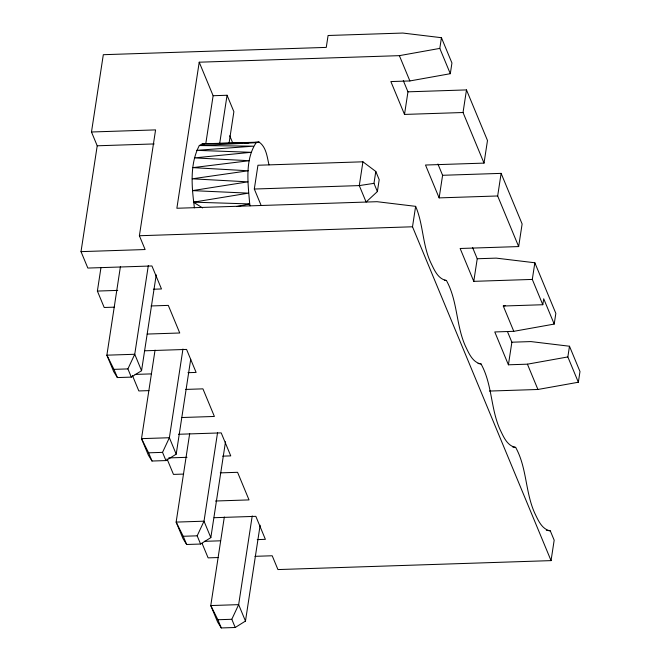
<?xml version="1.0" encoding="UTF-8"?>
<svg xmlns="http://www.w3.org/2000/svg" width="661" height="661" viewBox="0 0 661 661"><rect width="100%" height="100%" fill="white"/><g stroke="black" fill="none" stroke-linecap="round" stroke-linejoin="round"><path stroke-width="0.99" d="M153.344 289.229L161.482 288.964L151.931 265.962L87.839 268.06L81.014 251.634L97.217 145.792L91.482 131.993L103.314 54.698L326.27 47.394L328.087 35.496L402.838 33.05L441.441 37.702L451.942 63.002L450.306 73.702L409.878 80.948L390.866 81.567L404.507 114.427L463.031 112.51L484.026 163.11L425.502 165.027L439.135 197.887L497.667 195.97L518.662 246.57L460.139 248.486L473.772 281.346L532.303 279.421L542.797 304.729L503.285 306.018L513.787 331.318L554.207 324.08L555.843 313.38L534.848 262.772L496.246 258.129L477.234 258.748L472.557 247.487M114.37 307.158L104.198 307.489L97.382 291.063L100.959 267.655M120.418 266.639L106.875 355.18L113.692 371.614L117.377 377.571L131.316 377.117L141.561 370.697L156.227 274.844M81.014 251.634L145.114 249.536L139.388 235.737L155.583 129.895L91.482 131.993M148.32 265.557L134.745 354.271L127.904 368.904L131.316 377.117M155.054 350.099L141.512 438.64L148.328 455.074L152.013 461.031L165.944 460.577L176.198 454.157L190.707 359.32M441.441 37.702L439.805 48.402L399.376 55.648L199.217 62.2L176.867 208.256L377.026 201.696L415.637 206.348C423.362 224.211 422.371 244.71 430.732 262.566C434.161 269.564 437.764 278.934 446.406 280.495C457.676 300.829 455.941 324.964 465.369 346.025C468.798 353.024 472.4 362.393 481.043 363.955C492.313 384.289 490.569 408.424 500.005 429.485C503.434 436.483 507.037 445.853 515.671 447.414C526.949 467.748 525.206 491.883 534.642 512.944C538.071 519.943 541.673 529.304 550.307 530.874L554.174 540.186L551.051 560.619L277.934 569.567L272.208 555.769L254.906 556.331M205.844 143.305L213.123 95.721L199.217 62.2M182.957 349.008L169.381 437.731L162.54 452.364L165.944 460.577M219.626 143.858L227.062 95.258L213.123 95.721M229.078 143.073L233.878 111.692L227.062 95.258M189.69 433.558L176.14 522.099L182.965 538.525L186.65 544.49L200.58 544.036L210.834 537.616L225.5 441.763M261.128 205.455L254.311 189.029L257.947 165.242L362.93 161.805L375.795 171.463L379.199 179.676L377.381 191.566L366.111 202.018L359.287 185.592L362.93 161.805M217.585 432.468L204.009 521.19L197.176 535.823L200.58 544.036M224.327 517.018L210.776 605.559L217.601 621.984L221.286 627.95L235.217 627.496L245.471 621.076L260.137 525.222M252.221 515.927L238.646 604.641L231.813 619.283L235.217 627.496M377.381 191.566L373.969 183.353L375.795 171.463M404.507 114.427L407.961 91.829L403.284 80.568M551.051 560.619L412.505 226.781L415.637 206.348M439.135 197.887L442.597 175.289L437.921 164.027M463.031 112.51L466.484 89.913L407.961 91.829M484.026 163.11L487.488 140.512L466.484 89.913M473.772 281.346L477.234 258.748M497.667 195.97L501.121 173.372L442.597 175.289M518.662 246.57L522.124 223.972L501.121 173.372M511.87 342.208L530.882 341.58L569.485 346.232L567.849 356.94L527.42 364.178L508.408 364.798L511.87 342.208L507.582 331.88M532.303 279.421L534.848 262.772M542.797 304.729L543.714 298.78L554.207 324.08M489.429 391.064L537.922 389.478L578.342 382.24L579.986 371.532L569.485 346.232M268.994 164.878C267.118 156.996 266.317 147.147 259.153 142.132L202.373 143.817L199.316 145.536C189.443 164.432 191.773 187.385 194.425 207.86M236.845 206.529L249.693 203.927C248.106 184.055 244.504 160.144 256.162 142.702L259.153 142.132L255.08 142.412M503.285 306.018L505.31 305.655M202.555 207.942L193.45 202.167L248.445 193.152L192.425 190.616L247.949 181.849L192.244 178.809L248.247 170.778L192.921 167.63L249.313 160.706L194.408 157.896L251.073 152.311L196.598 150.344L253.411 146.172L199.316 145.536L256.162 142.702L202.373 143.817L203.952 144.577M373.969 183.353L359.287 185.592L254.311 189.029M244.909 143.115L248.974 142.834M97.217 145.792L154.187 143.933M139.388 235.737L412.505 226.781M97.382 291.063L117.732 290.394M150.997 305.96L168.299 305.39L179.751 332.995L147.196 334.061M513.787 331.318L494.775 331.946L508.408 364.798M144.858 350.793L186.567 349.421L196.119 372.424L187.972 372.688M141.561 370.697L134.745 354.271L106.875 355.18L113.965 369.359L127.904 368.904M135.067 374.423L151.344 373.886M149.006 390.618L138.835 390.948L132.398 375.431M185.634 389.42L202.935 388.85L214.387 416.455L181.833 417.521M178.47 434.277L221.204 432.881L230.747 455.883L222.608 456.148M176.198 454.157L169.381 437.731L141.512 438.64L148.601 452.818L162.54 452.364M168.687 457.916L186.997 457.313M183.642 474.077L173.471 474.408L167.026 458.891M220.27 472.879L237.572 472.309L249.023 499.906L215.445 501.013M214.123 517.703L255.84 516.34L265.383 539.343L257.245 539.607M210.834 537.616L204.009 521.19L176.14 522.099L183.237 536.278L197.176 535.823M204.34 541.342L220.617 540.805M218.279 557.537L208.108 557.867L202.043 543.268M245.471 621.076L238.646 604.641L210.776 605.559L217.874 619.737L231.813 619.283M193.45 202.167L249.693 203.927L250.081 205.827M202.373 143.817L204.389 143.941M444.399 280.19L446.406 280.495M478.027 363.492L481.043 363.955M512.663 446.952L515.671 447.414M546.3 530.262L550.307 530.874M439.805 48.402L450.306 73.702M567.849 356.94L578.342 382.24M399.376 55.648L409.878 80.948M527.42 364.178L537.922 389.478M229.739 135.753L232.87 143.305M113.965 369.359L117.377 377.571M148.601 452.818L152.013 461.031M183.237 536.278L186.65 544.49M217.874 619.737L221.286 627.95"/></g></svg>
